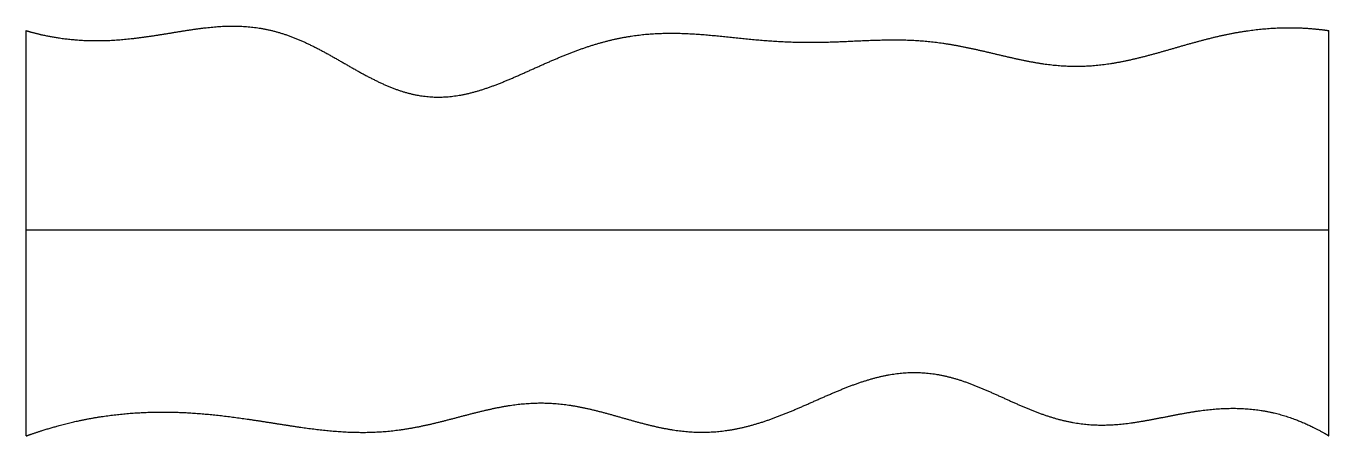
# Model space of a CAD drawing. Header units: millimetres. Extents: x 0 to 10, y -0.1 to 3.1.
import ezdxf

# ---------------------------------------------------------------- set-up
doc = ezdxf.new("R2010")
doc.units = ezdxf.units.MM
doc.layers.get('0').update_dxf_attribs({"linetype": 'CONTINUOUS'})

msp = doc.modelspace()

# ---------------------------------------------------------------- linework, layer by layer
for points in [[(0, 3.055), (0.04, 3.043), (0.119, 3.022), (0.239, 2.998), (0.399, 2.978), (0.601, 2.974), (0.804, 2.99), (1.008, 3.019), (1.212, 3.055), (1.416, 3.086), (1.618, 3.097), (1.818, 3.079), (2.016, 3.025), (2.211, 2.937), (2.404, 2.827), (2.596, 2.714), (2.789, 2.616), (2.983, 2.553), (3.179, 2.534), (3.378, 2.56), (3.577, 2.623), (3.778, 2.709), (3.979, 2.802), (4.179, 2.888), (4.379, 2.958), (4.578, 3.007), (4.777, 3.034), (4.976, 3.039), (5.177, 3.029), (5.377, 3.008), (5.579, 2.986), (5.781, 2.97), (5.983, 2.963), (6.186, 2.967), (6.387, 2.977), (6.589, 2.986), (6.79, 2.986), (6.991, 2.969), (7.192, 2.935), (7.393, 2.888), (7.593, 2.839), (7.793, 2.798), (7.993, 2.777), (8.193, 2.781), (8.393, 2.81), (8.593, 2.857), (8.793, 2.915), (8.993, 2.974), (9.194, 3.025), (9.395, 3.061), (9.596, 3.08), (9.758, 3.08), (9.879, 3.071), (9.96, 3.061), (10, 3.055)], [(0, -0.055), (0, 0.069), (0, 0.318), (0, 0.691), (0, 1.189), (0, 1.811), (0, 2.309), (0, 2.682), (0, 2.931), (0, 3.055)], [(10, -0.055), (10, 0.069), (10, 0.318), (10, 0.691), (10, 1.189), (10, 1.811), (10, 2.309), (10, 2.682), (10, 2.931), (10, 3.055)], [(0, 1.527), (0.4, 1.527), (1.2, 1.527), (2.4, 1.527), (4, 1.527), (6, 1.527), (7.6, 1.527), (8.8, 1.527), (9.6, 1.527), (10, 1.527)], [(0, -0.055), (0.04, -0.041), (0.12, -0.013), (0.24, 0.023), (0.4, 0.064), (0.6, 0.1), (0.8, 0.122), (1.001, 0.131), (1.202, 0.128), (1.403, 0.113), (1.604, 0.089), (1.805, 0.059), (2.007, 0.026), (2.208, -0.004), (2.41, -0.025), (2.612, -0.032), (2.813, -0.02), (3.014, 0.012), (3.215, 0.061), (3.415, 0.116), (3.616, 0.166), (3.815, 0.198), (4.015, 0.204), (4.215, 0.18), (4.415, 0.132), (4.615, 0.073), (4.814, 0.017), (5.014, -0.022), (5.214, -0.034), (5.413, -0.015), (5.613, 0.034), (5.813, 0.107), (6.013, 0.195), (6.214, 0.286), (6.415, 0.366), (6.614, 0.421), (6.813, 0.442), (7.011, 0.423), (7.208, 0.367), (7.403, 0.284), (7.599, 0.191), (7.795, 0.108), (7.993, 0.048), (8.192, 0.022), (8.393, 0.029), (8.595, 0.06), (8.797, 0.103), (9, 0.141), (9.202, 0.162), (9.403, 0.158), (9.603, 0.124), (9.763, 0.069), (9.882, 0.013), (9.961, -0.031), (10, -0.055)]]:
    msp.add_open_spline(points, degree=5)

doc.saveas('drawing.dxf')
